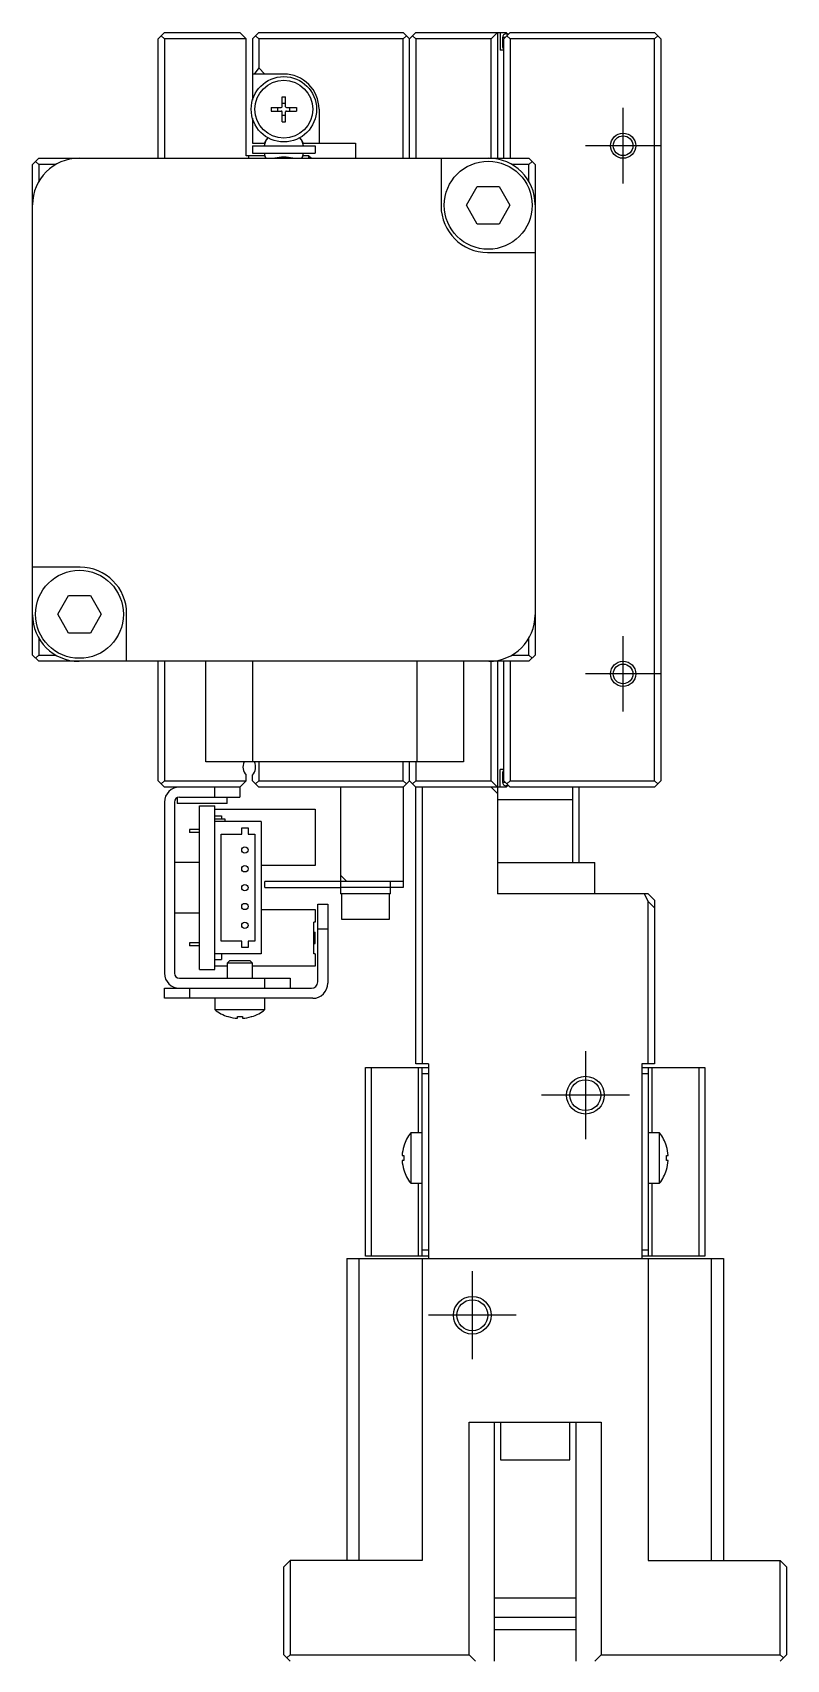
# Model space of a CAD drawing. Extents: x 0 to 745, y -8 to 451.
# Drawn here: x 0 to 60, y 197.9 to 327.3 of the extents above; entities that cross this region are included whole.
import ezdxf

# ---------------------------------------------------------------- set-up
doc = ezdxf.new("R2010")
doc.units = 0
doc.header["$LTSCALE"] = 0.5
doc.linetypes.add('CENTER', pattern=[50.8, 31.75, -6.35, 6.35, -6.35])
for name, color, linetype in [('MSM_CENTER', 1, 'CENTER'), ('MSM_CONTINUOUS', 7, 'CONTINUOUS'), ('MSM_NARROW', 5, 'CONTINUOUS')]:
    doc.layers.add(name, color=color, linetype=linetype)

msp = doc.modelspace()

# ---------------------------------------------------------------- linework, layer by layer
at = {"layer": 'MSM_CENTER'}
for p, q in [((47, 315.259904), (47, 321.259904)), ((50, 318.259904), (44, 318.259904)), ((47, 273.259904), (47, 279.259904)), ((50, 276.259904), (44, 276.259904)), ((44, 246.259904), (44, 239.259904)), ((47.5, 242.759904), (40.5, 242.759904)), ((35, 228.759904), (35, 221.759904)), ((38.5, 225.259904), (31.5, 225.259904))]:
    msp.add_line(p, q, dxfattribs=at)
at = {"layer": 'MSM_CONTINUOUS'}
for p, q in [((10, 326.759904), (10.5, 327.259904)), ((10, 317.259904), (10, 326.759904)), ((10.5, 326.759904), (10.25, 327.009904)), ((10.5, 327.259904), (16.5, 327.259904)), ((10.5, 326.759904), (10.5, 317.259904)), ((17, 326.759904), (10.5, 326.759904)), ((16.5, 327.259904), (17, 326.759904)), ((17, 317.459904), (17, 326.759904)), ((17.5, 326.759904), (18, 327.259904)), ((17.5, 326.759904), (17.5, 321.874047)), ((18, 326.759904), (17.75, 327.009904)), ((18, 327.259904), (29.5, 327.259904)), ((18, 326.759904), (18, 324.459904)), ((29.5, 326.759904), (18, 326.759904)), ((29.5, 327.259904), (30, 326.759904)), ((29.75, 327.009904), (29.5, 326.759904)), ((29.5, 317.259904), (29.5, 326.759904)), ((30.5, 327.259904), (30, 326.759904)), ((30, 317.259904), (30, 326.759904)), ((30.5, 326.759904), (30.25, 327.009904)), ((30.5, 327.259904), (37.7, 327.259904)), ((36.5, 326.759904), (30.5, 326.759904)), ((30.5, 326.759904), (30.5, 317.259904)), ((37, 327.259904), (36.5, 326.759904)), ((36.5, 317.259904), (36.5, 326.759904)), ((37, 327.259904), (37, 317.259904)), ((37.225, 327.259904), (37.225, 325.859904)), ((37.4, 326.859904), (37.4, 326.159904)), ((37.6, 326.859904), (37.4, 326.859904)), ((37.4, 326.159904), (37.5, 326.159904)), ((38, 327.259904), (37.5, 326.759904)), ((37.5, 317.259904), (37.5, 326.759904)), ((37.7, 327.259904), (37.8, 327.159904)), ((37.7, 327.159904), (37.9, 327.159904)), ((38, 326.759904), (37.75, 327.009904)), ((38, 327.259904), (49.5, 327.259904)), ((49.5, 326.759904), (38, 326.759904)), ((38, 326.759904), (38, 317.259904)), ((49.5, 327.259904), (50, 326.759904)), ((49.75, 327.009904), (49.5, 326.759904)), ((49.5, 267.759904), (49.5, 326.759904)), ((50, 326.759904), (50, 267.759904)), ((37.5, 325.859904), (37.225, 325.859904)), ((20, 323.959904), (17.5, 323.959904)), ((18, 324.459904), (17.646447, 323.959904)), ((18.5, 323.959904), (18, 324.459904)), ((19.855, 322.159904), (20.145, 322.159904)), ((19.855, 321.364904), (19.855, 322.159904)), ((20.145, 321.364904), (20.145, 322.159904)), ((19, 321.304904), (19, 321.014904)), ((19, 321.304904), (19.795, 321.304904)), ((19, 321.014904), (19.795, 321.014904)), ((19.529994, 321.014904), (19.529994, 321.304904)), ((20.145, 321.629911), (19.855, 321.629911)), ((19.855, 320.159904), (19.855, 320.954904)), ((20.145, 320.159904), (20.145, 320.954904)), ((20.205, 321.304904), (21, 321.304904)), ((20.205, 321.014904), (21, 321.014904)), ((20.470007, 321.014904), (20.470007, 321.304904)), ((21, 321.304904), (21, 321.014904)), ((22.8, 321.159904), (22.8, 318.459904)), ((17.5, 320.445761), (17.5, 318.459904)), ((19.855, 320.689897), (20.145, 320.689897)), ((19.855, 320.159904), (20.145, 320.159904)), ((17.5, 318.459904), (18.449929, 318.459904)), ((18.449929, 318.459904), (18.620941, 318.756104)), ((21.37906, 318.756104), (21.550071, 318.459904)), ((21.550071, 318.459904), (25.7, 318.459904)), ((25.7, 318.459904), (25.7, 317.259904)), ((0, 316.759904), (0.5, 317.259904)), ((0.25, 317.009904), (0.5, 316.759904)), ((0.5, 317.259904), (39.5, 317.259904)), ((18.449929, 317.459904), (17, 317.459904)), ((17.225, 317.259904), (17.225, 317.459904)), ((17.5, 318.259904), (22.5, 318.259904)), ((17.5, 318.259904), (17.5, 317.659904)), ((17.5, 317.659904), (22.5, 317.659904)), ((18.449929, 317.459904), (18.565399, 317.259904)), ((21.434601, 317.259904), (21.550071, 317.459904)), ((22, 317.459904), (21.550071, 317.459904)), ((22, 317.259904), (22, 317.459904)), ((22, 317.459904), (22.2, 317.259904)), ((22.5, 318.259904), (22.5, 317.659904)), ((32.511775, 317.259904), (32.511775, 313.471679)), ((39.5, 317.259904), (40, 316.759904)), ((39.75, 317.009904), (39.5, 316.759904)), ((0, 277.759904), (0, 316.759904)), ((0.5, 316.759904), (0.5, 315.417322)), ((1.842583, 316.759904), (0.5, 316.759904)), ((39.5, 316.759904), (38.157418, 316.759904)), ((39.5, 315.417322), (39.5, 316.759904)), ((40, 316.759904), (40, 277.759904)), ((34.531405, 313.52336), (35.397431, 315.02336)), ((35.397431, 315.02336), (37.129482, 315.02336)), ((37.129482, 315.02336), (37.995507, 313.52336)), ((35.397431, 312.02336), (34.531405, 313.52336)), ((37.995507, 313.52336), (37.129482, 312.02336)), ((37.129482, 312.02336), (35.397431, 312.02336)), ((36.211775, 309.771679), (40, 309.771679)), ((3.788225, 284.748129), (0, 284.748129)), ((2.004493, 280.996448), (2.870519, 282.496448)), ((2.870519, 282.496448), (4.60257, 282.496448)), ((4.60257, 282.496448), (5.468595, 280.996448)), ((2.870519, 279.496448), (2.004493, 280.996448)), ((5.468595, 280.996448), (4.60257, 279.496448)), ((7.488225, 277.259904), (7.488225, 281.048129)), ((4.60257, 279.496448), (2.870519, 279.496448)), ((0.5, 279.102487), (0.5, 277.759904)), ((39.5, 277.759904), (39.5, 279.102487)), ((0.5, 277.259904), (0, 277.759904)), ((0.25, 277.509904), (0.5, 277.759904)), ((0.5, 277.759904), (1.842583, 277.759904)), ((39.5, 277.259904), (0.5, 277.259904)), ((10, 267.759904), (10, 277.259904)), ((10.5, 277.259904), (10.5, 267.759904)), ((13.8, 269.259904), (13.8, 277.259904)), ((17.5, 277.259904), (17.5, 269.259904)), ((30.6, 269.259904), (30.6, 277.259904)), ((34.3, 277.259904), (34.3, 269.259904)), ((36.5, 267.759904), (36.5, 277.259904)), ((37, 277.259904), (37, 258.759904)), ((37.5, 267.759904), (37.5, 277.259904)), ((38, 277.259904), (38, 267.759904)), ((38.157418, 277.759904), (39.5, 277.759904)), ((39.5, 277.759904), (39.75, 277.509904)), ((40, 277.759904), (39.5, 277.259904)), ((34.3, 269.259904), (13.8, 269.259904)), ((18, 269.259904), (18, 267.759904)), ((29.5, 267.759904), (29.5, 269.259904)), ((30, 267.759904), (30, 269.259904)), ((30.5, 269.259904), (30.5, 267.759904)), ((17, 267.759904), (17, 268.198466)), ((17.5, 267.759904), (17.5, 268.198466)), ((37.5, 268.659904), (37.225, 268.659904)), ((37.225, 267.259904), (37.225, 268.659904)), ((37.4, 268.359904), (37.4, 267.659904)), ((37.5, 268.359904), (37.4, 268.359904)), ((10.5, 267.259904), (10, 267.759904)), ((10.25, 267.509904), (10.5, 267.759904)), ((10.5, 267.759904), (17, 267.759904)), ((16.5, 267.259904), (10.5, 267.259904)), ((14.5, 266.459904), (14.5, 267.259904)), ((17, 267.759904), (16.5, 267.259904)), ((16.5, 267.259904), (16.5, 266.459904)), ((18, 267.259904), (17.5, 267.759904)), ((17.75, 267.509904), (18, 267.759904)), ((18, 267.759904), (29.5, 267.759904)), ((29.5, 267.259904), (18, 267.259904)), ((24.5, 267.259904), (24.5, 258.759904)), ((29.5, 267.759904), (29.75, 267.509904)), ((30, 267.759904), (29.5, 267.259904)), ((29.5, 267.259904), (29.5, 259.259904)), ((30, 267.759904), (30.5, 267.259904)), ((30.25, 267.509904), (30.5, 267.759904)), ((30.5, 267.759904), (36.5, 267.759904)), ((37.7, 267.259904), (30.5, 267.259904)), ((30.5, 245.259904), (30.5, 267.259904)), ((31, 267.259904), (31, 245.259904)), ((36.5, 267.759904), (37, 267.259904)), ((36.5, 267.259904), (37, 266.759904)), ((37.4, 267.659904), (37.6, 267.659904)), ((37.5, 267.759904), (38, 267.259904)), ((37.8, 267.359904), (37.7, 267.259904)), ((37.9, 267.359904), (37.7, 267.359904)), ((37.75, 267.509904), (38, 267.759904)), ((38, 267.759904), (49.5, 267.759904)), ((49.5, 267.259904), (38, 267.259904)), ((43, 261.259904), (43, 267.259904)), ((43.5, 261.259904), (43.5, 267.259904)), ((50, 267.759904), (49.5, 267.259904)), ((49.5, 267.759904), (49.75, 267.509904)), ((10.5, 266.059904), (10.5, 252.459904)), ((11.3, 266.059904), (11.3, 252.459904)), ((11.5, 266.406314), (11.5, 265.959904)), ((15.5, 265.959904), (11.5, 265.959904)), ((11.7, 266.459904), (16.5, 266.459904)), ((13.3, 252.759904), (13.3, 265.759904)), ((13.3, 265.759904), (14.5, 265.759904)), ((14.5, 252.759904), (14.5, 265.759904)), ((14.5, 265.509904), (22.5, 265.509904)), ((15.5, 265.959904), (15.5, 266.459904)), ((22.5, 265.509904), (22.5, 261.009904)), ((36.999995, 266.259904), (43.000005, 266.259904)), ((14.5, 264.964904), (15.05, 264.964904)), ((14.5, 264.739904), (15.3, 264.739904)), ((18.2, 264.509904), (14.5, 264.509904)), ((15.05, 264.964904), (15.05, 264.739904)), ((15.3, 264.739904), (15.3, 264.509904)), ((16.65, 264.009904), (17.15, 264.009904)), ((16.65, 263.509904), (16.65, 264.009904)), ((17.15, 264.009904), (17.15, 263.509904)), ((18.2, 264.509904), (18.2, 254.009904)), ((13.3, 263.884904), (12.5, 263.884904)), ((12.5, 263.884904), (12.5, 263.634904)), ((13.3, 263.634904), (12.5, 263.634904)), ((15, 263.509904), (16.65, 263.509904)), ((15, 255.009904), (15, 263.509904)), ((17.15, 263.509904), (17.7, 263.509904)), ((17.7, 263.509904), (17.7, 255.009904)), ((13.3, 261.259904), (11.3, 261.259904)), ((22.5, 261.009904), (18.2, 261.009904)), ((25, 259.759904), (24.5, 260.259904)), ((37, 261.259904), (44.75, 261.259904)), ((44.75, 258.759904), (44.75, 261.259904)), ((29.5, 259.759904), (18.5, 259.759904)), ((18.5, 259.259902), (18.5, 259.759904)), ((18.5, 259.259902), (24.5, 259.259902)), ((28.5, 259.259904), (24.5, 259.259902)), ((28.5, 258.759904), (24.5, 258.759904)), ((24.6, 258.759904), (24.6, 256.759904)), ((28.4, 256.759904), (28.4, 258.759904)), ((28.5, 258.759904), (28.5, 259.759904)), ((29.5, 259.259904), (28.5, 259.259904)), ((49, 258.759904), (37, 258.759904)), ((49, 258.147532), (48.693814, 258.759904)), ((49, 258.759904), (49.5, 258.259904)), ((18.2, 257.509904), (22.5, 257.509904)), ((22.5, 257.509904), (22.5, 256.509904)), ((22.7, 257.959904), (23.5, 257.959904)), ((22.7, 251.759904), (22.7, 257.959904)), ((23.5, 257.959904), (23.5, 251.659904)), ((49, 245.259904), (49, 258.147532)), ((49.5, 257.647532), (49, 258.147532)), ((49.5, 258.259904), (49.5, 245.259904)), ((11.3, 257.259904), (13.3, 257.259904)), ((22.5, 256.509904), (22.4, 256.509904)), ((22.4, 254.009904), (22.4, 256.509904)), ((24.6, 256.759904), (28.4, 256.759904)), ((12.5, 254.884904), (12.5, 254.634904)), ((13.3, 254.884904), (12.5, 254.884904)), ((16.65, 255.009904), (15, 255.009904)), ((16.65, 254.509904), (16.65, 255.009904)), ((17.15, 255.009904), (17.15, 254.509904)), ((17.7, 255.009904), (17.15, 255.009904)), ((22.4, 255.709904), (22.5, 255.709904)), ((22.4, 255.334904), (22.5, 255.334904)), ((22.4, 255.184904), (22.5, 255.184904)), ((22.5, 254.809904), (22.5, 255.709904)), ((23.5, 255.959904), (22.7, 255.959904)), ((13.3, 254.634904), (12.5, 254.634904)), ((18.2, 254.009904), (14.5, 254.009904)), ((15.05, 254.009904), (15.05, 253.554904)), ((17.15, 254.509904), (16.65, 254.509904)), ((22.4, 254.809904), (22.5, 254.809904)), ((22.5, 254.009904), (22.4, 254.009904)), ((22.5, 254.009904), (22.5, 253.009904)), ((13.3, 252.759904), (14.5, 252.759904)), ((14.5, 253.554904), (15.05, 253.554904)), ((15.5, 253.009904), (14.5, 253.009904)), ((15.7, 253.459904), (15.5, 253.259904)), ((17.5, 253.259904), (15.5, 253.259904)), ((15.5, 253.259904), (15.5, 252.059923)), ((15.7, 253.459904), (17.3, 253.459904)), ((17.5, 253.259904), (17.3, 253.459904)), ((17.5, 252.059923), (17.5, 253.259904)), ((22.5, 253.009904), (17.5, 253.009904)), ((10.5, 250.459904), (10.5, 251.259904)), ((10.5, 251.259904), (22.2, 251.259904)), ((11.7, 252.059904), (20.5, 252.059904)), ((12.5, 251.259904), (12.5, 250.459904)), ((18.5, 251.259904), (18.5, 252.059904)), ((20.5, 252.059904), (20.5, 251.259904)), ((22.3, 250.459904), (10.5, 250.459904)), ((14.5, 250.459904), (14.5, 249.561905)), ((18.5, 249.561905), (18.5, 250.459904)), ((14.5, 249.561905), (18.5, 249.561905)), ((15.55, 249.004172), (15.571291, 249.004172)), ((16.3, 249.004172), (16.7, 249.004172)), ((16.3, 248.872429), (16.3, 249.004172)), ((16.7, 249.004172), (16.7, 248.872429)), ((17.428709, 249.004172), (17.45, 249.004172)), ((26.5, 229.959904), (26.5, 244.959904)), ((26.5, 244.959904), (31.5, 244.959904)), ((26.93934, 244.959904), (26.93934, 229.959904)), ((31.5, 245.259904), (30.5, 245.259904)), ((30.707107, 239.759904), (30.707107, 244.959904)), ((31, 229.959904), (31, 244.959904)), ((31.5, 245.259904), (31.5, 229.759904)), ((49.5, 245.259904), (48.5, 245.259904)), ((48.5, 245.259904), (48.5, 229.759904)), ((48.5, 244.959904), (53.5, 244.959904)), ((49, 244.959904), (49, 229.959904)), ((49.292893, 244.959904), (49.292893, 239.759904)), ((53.06066, 229.959904), (53.06066, 244.959904)), ((53.5, 244.959904), (53.5, 229.959904)), ((31.5, 244.459904), (31, 244.459904)), ((49, 244.459904), (48.5, 244.459904)), ((30.102001, 239.759904), (30.102001, 235.759904)), ((31, 239.759904), (30.102001, 239.759904)), ((49.897999, 239.759904), (49, 239.759904)), ((49.897999, 235.759904), (49.897999, 239.759904)), ((29.544268, 238.709904), (29.544268, 238.688613)), ((50.455733, 238.688613), (50.455733, 238.709904)), ((29.412525, 237.959904), (29.544268, 237.959904)), ((29.544268, 237.559904), (29.412525, 237.559904)), ((29.544268, 237.959904), (29.544268, 237.559904)), ((29.544268, 236.831195), (29.544268, 236.809904)), ((50.455733, 237.959904), (50.587476, 237.959904)), ((50.455733, 237.559904), (50.455733, 237.959904)), ((50.587476, 237.559904), (50.455733, 237.559904)), ((50.455733, 236.809904), (50.455733, 236.831195)), ((30.102001, 235.759904), (31, 235.759904)), ((30.707107, 229.959904), (30.707107, 235.759904)), ((49, 235.759904), (49.897999, 235.759904)), ((49.292893, 235.759904), (49.292893, 229.959904)), ((31, 230.459904), (31.5, 230.459904)), ((48.5, 230.459904), (49, 230.459904)), ((25, 229.759904), (25, 205.759904)), ((25, 229.759904), (55, 229.759904)), ((26, 205.759904), (26, 229.759904)), ((31.5, 229.959904), (26.5, 229.959904)), ((31, 229.759904), (31, 205.759904)), ((53.5, 229.959904), (48.5, 229.959904)), ((49, 229.759904), (49, 205.759904)), ((54, 229.759904), (54, 205.759904)), ((55, 229.759904), (55, 205.759904)), ((34.75, 216.759904), (45.25, 216.759904)), ((34.75, 198.259904), (34.75, 216.759904)), ((36.75, 216.759904), (36.75, 197.759904)), ((37.25, 216.759904), (37.25, 213.759904)), ((42.75, 213.759904), (42.75, 216.759904)), ((43.25, 197.759904), (43.25, 216.759904)), ((45.25, 216.759904), (45.25, 198.259904)), ((37.25, 213.759904), (42.75, 213.759904)), ((20.5, 205.759904), (20, 205.259904)), ((20.5, 205.759904), (20.5, 198.259904)), ((31, 205.759904), (20.5, 205.759904)), ((49, 205.759904), (59.5, 205.759904)), ((59.5, 198.259904), (59.5, 205.759904)), ((60, 205.259904), (59.5, 205.759904)), ((20, 198.259904), (20, 205.259904)), ((60, 205.259904), (60, 198.259904)), ((43.25, 202.759904), (36.75, 202.759904)), ((36.75, 201.259904), (43.25, 201.259904)), ((36.75, 200.259904), (43.25, 200.259904)), ((20, 198.259904), (20.5, 197.759904)), ((20.25, 198.009904), (20.5, 198.259904)), ((20.5, 198.259904), (34.75, 198.259904)), ((34.75, 198.259904), (35.25, 197.759904)), ((44.75, 197.759904), (45.25, 198.259904)), ((45.25, 198.259904), (59.5, 198.259904)), ((59.5, 198.259904), (59.75, 198.009904)), ((60, 198.259904), (59.5, 197.759904))]:
    msp.add_line(p, q, dxfattribs=at)
for centre, radius in [((20, 321.159904), 2.6), ((20, 321.159904), 2.3), ((47, 318.259904), 0.7835), ((36.263456, 313.52336), 3.5), ((3.736544, 280.996448), 3.5), ((47, 276.259904), 0.7835), ((16.9, 262.259904), 0.25), ((16.9, 260.759904), 0.25), ((16.9, 259.259904), 0.25), ((16.9, 257.759904), 0.25), ((16.9, 256.259904), 0.25), ((44, 242.759904), 1.2295), ((35, 225.259904), 1.2295)]:
    msp.add_circle(centre, radius, dxfattribs=at)
for centre, radius, start, end in [((37.7, 326.859904), 0.3, 90, 180), ((37.7, 326.159904), 0.3, 180, 228.189685), ((20, 321.159904), 2.8, 0, 90), ((19.795, 321.364904), 0.06, 270, 0), ((19.795, 320.954904), 0.06, 0, 90), ((20.205, 321.364904), 0.06, 180, 270), ((20.205, 320.954904), 0.06, 90, 180), ((20, 317.959905), 1.5875, 143.802808, 169.106984), ((20.115, 317.844904), 1.75, 142.994029, 148.621726), ((20, 317.959905), 1.5875, 10.893016, 36.197192), ((19.885, 317.844904), 1.75, 31.378274, 37.005971), ((3.7, 313.559904), 3.7, 90, 180), ((20, 317.959905), 1.5875, 190.89309, 206.164224), ((20, 314.759904), 2.6, 74.057631, 105.942369), ((20, 317.959905), 1.5875, 333.835776, 349.10691), ((36.3, 313.559904), 3.7, 0, 90), ((36.211775, 313.471679), 3.7, 180, 270), ((3.788225, 281.048129), 3.7, 0, 90), ((3.7, 280.959904), 3.7, 180, 270), ((36.3, 280.959904), 3.7, 270, 0), ((17.75, 268.859904), 1, 156.421822, 221.409622), ((16.75, 268.859904), 1, 318.590378, 23.578178), ((37.7, 268.359904), 0.3, 131.810315, 180), ((11.7, 266.059904), 1.2, 90, 180), ((37.7, 267.659904), 0.3, 180, 270), ((11.7, 266.059904), 0.4, 90, 180), ((11.7, 252.459904), 1.2, 180, 270), ((11.7, 252.459904), 0.4, 180, 270), ((22.2, 251.759904), 0.5, 270, 0), ((22.3, 251.659904), 1.2, 270, 0), ((16.5, 252.059904), 3.2, 231.317813, 252.729995), ((16.5, 252.059904), 3.193744, 253.094742, 266.40965), ((16.5, 252.059904), 3.193744, 273.59035, 286.905258), ((16.5, 252.059904), 3.2, 287.270005, 308.682187), ((32.6, 237.759904), 3.2, 141.317813, 162.729995), ((47.4, 237.759904), 3.2, 17.270005, 38.682187), ((32.6, 237.759904), 3.193744, 163.094742, 176.40965), ((47.4, 237.759904), 3.193744, 3.59035, 16.905258), ((32.6, 237.759904), 3.193744, 183.59035, 196.905258), ((32.6, 237.759904), 3.2, 197.270005, 218.682187), ((47.4, 237.759904), 3.2, 321.317813, 342.729995), ((47.4, 237.759904), 3.193744, 343.094742, 356.40965)]:
    msp.add_arc(centre, radius, start, end, dxfattribs=at)
at = {"layer": 'MSM_NARROW'}
for centre, radius in [((47, 318.259904), 1), ((47, 276.259904), 1), ((44, 242.759904), 1.5), ((35, 225.259904), 1.5)]:
    msp.add_circle(centre, radius, dxfattribs=at)

doc.saveas('drawing.dxf')
